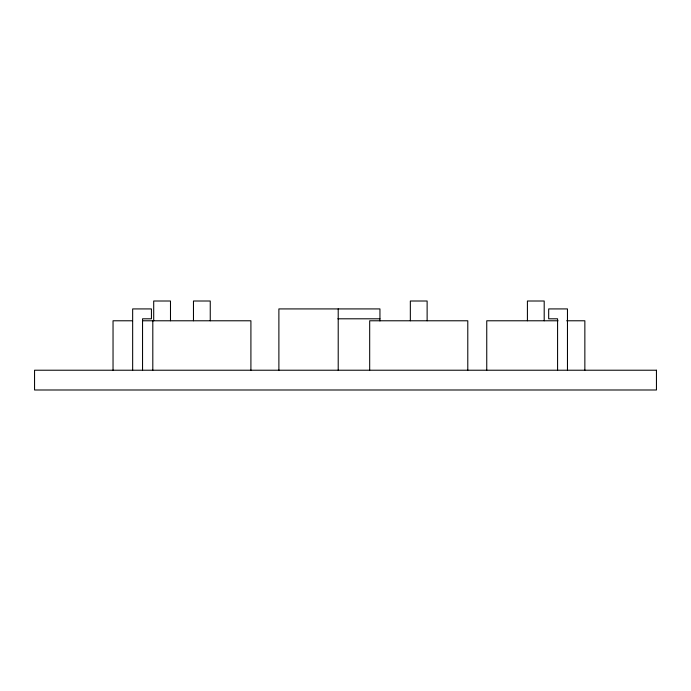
<?xml version="1.0" encoding="UTF-8"?>
<svg xmlns="http://www.w3.org/2000/svg" width="691" height="691" viewBox="0 0 691 691"><rect width="100%" height="100%" fill="white"/><g stroke="black" fill="none" stroke-linecap="round" stroke-linejoin="round"><path stroke-width="1.04" d="M337.882 318.801L379.946 318.801M132.24 320.779L113.039 320.779L113.039 370.221M142.899 320.779L250.911 320.779L250.911 370.221M558.034 320.779L486.749 320.779L486.749 370.221M566.68 320.779L584.854 320.779L584.854 370.221M567.466 370.221L567.466 308.92L548.68 308.92L548.68 318.801L557.577 318.801L557.577 370.221M544.197 320.779L544.197 301.008L527.414 301.008L527.414 320.779M467.79 370.221L467.79 320.779L369.685 320.779L369.685 370.221M427.124 320.779L427.124 301.008L410.342 301.008L410.342 320.779M379.946 320.944L379.946 308.92L278.888 308.92L278.888 370.221M338.21 308.92L338.21 370.221M210.254 320.779L210.254 301.008L193.471 301.008L193.471 320.779M170.487 320.779L170.487 301.008L153.704 301.008L153.704 320.779M152.806 320.779L152.806 370.221M142.545 370.221L142.545 318.801L151.441 318.801L151.441 308.92L132.655 308.92L132.655 370.221M656.45 370.221L34.55 370.221L34.55 389.992L656.45 389.992L656.45 370.221"/></g></svg>
